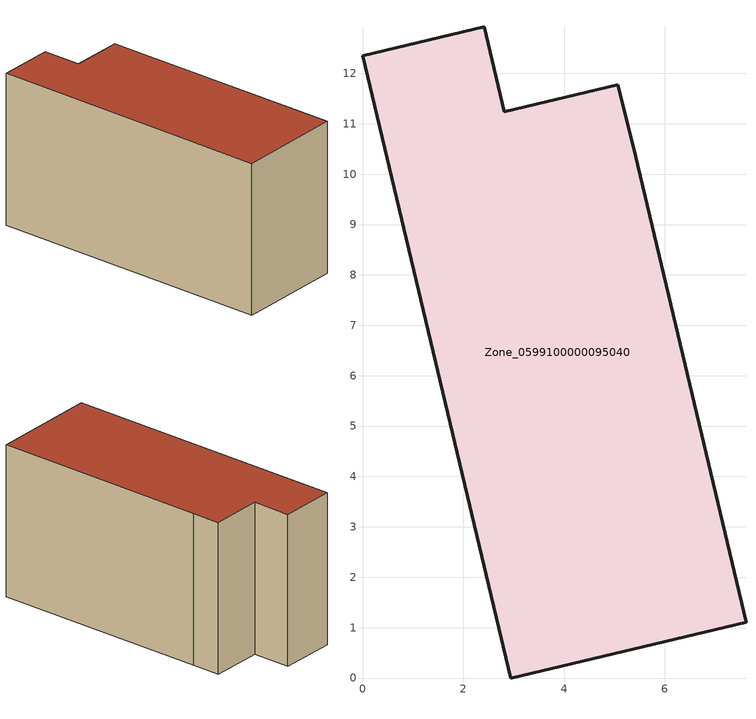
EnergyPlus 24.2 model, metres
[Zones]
Zone_0599100000095040
 floor ground (C_G): 2.94,0 0,12.35 2.42,12.92 2.82,11.24 5.06,11.77 5.37,10.55 7.61,1.11 z0
 wall outside (C_F): 0,12.35 2.94,0 7.61,1.11 5.37,10.55 5.06,11.77 2.82,11.24 2.42,12.92 0,12.35 z0:6.83
 roof outside (C_R): 5.37,10.55 5.06,11.77 2.82,11.24 2.42,12.92 0,12.35 2.94,0 7.61,1.11 z6.83
[BUILDING]
Pand.0599100000095040: North Axis=0; Terrain=City; Loads Convergence Tolerance Value=0.04; Temperature Convergence Tolerance Value=0.4; Solar Distribution=FullExterior; Maximum Number of Warmup Days=25; Minimum Number of Warmup Days=1
[Site:Location]
Rotterdam.The.Hague.AP_ZH_NLD Design_Conditions: Latitude=51.96; Longitude=4.45; Time Zone=1; Elevation=-4.5
[SITE:GROUNDTEMPERATURE:BUILDINGSURFACE]
18, 18, 18, 18, 18, 18, 18, 18, 18, 18, 18, 18
[MATERIAL] Thermal Absorptance=0.9; Solar Absorptance=0.7; Visible Absorptance=0.7
Name | Roughness | Thickness | Conductivity | Density | Specific Heat
G.TI.1975-1991 | MediumSmooth | 0.15 | 0.288461 | 540 | 1210
F.TI.1975-1991 | Rough | 0.3 | 0.230769 | 1920 | 840
R.TI.1975-1991 | MediumRough | 0.2 | 0.153846 | 1500 | 1000
[CONSTRUCTION]
C_G: G.TI.1975-1991
C_F: F.TI.1975-1991
C_R: R.TI.1975-1991
[ZONE]
Zone_0599100000095040: Type=1; Multiplier=1; Ceiling Height=Autocalculate; Volume=Autocalculate; Floor Area=autocalculate; Part of Total Floor Area=Yes
[ZONEINFILTRATION:DESIGNFLOWRATE]
Infil_Zone_0599100000095040: Zone or ZoneList or Space or SpaceList=Zone_0599100000095040; Schedule=AlwaysOn; Design Flow Rate Calculation Method=Flow/Area; Flow Rate per Floor Area=0.003; Constant Term Coefficient=1; Temperature Term Coefficient=0; Velocity Term Coefficient=0; Velocity Squared Term Coefficient=0
[HVACTEMPLATE:ZONE:IDEALLOADSAIRSYSTEM]
Zone_0599100000095040: Maximum Heating Supply Air Temperature=50; Minimum Cooling Supply Air Temperature=13; Maximum Heating Supply Air Humidity Ratio=0.0156; Minimum Cooling Supply Air Humidity Ratio=0.0077; Heating Limit=NoLimit; Cooling Limit=NoLimit; Dehumidification Control Type=ConstantSensibleHeatRatio; Cooling Sensible Heat Ratio=0.7; Dehumidification Setpoint=60; Humidification Control Type=None; Humidification Setpoint=30; Outdoor Air Method=None; Outdoor Air Flow Rate per Person=0.00944; Outdoor Air Flow Rate per Zone Floor Area=0; Outdoor Air Flow Rate per Zone=0; Demand Controlled Ventilation Type=None; Outdoor Air Economizer Type=NoEconomizer; Heat Recovery Type=None; Sensible Heat Recovery Effectiveness=0.7; Latent Heat Recovery Effectiveness=0.65
[ZONECONTROL:THERMOSTAT]
ThermostatControl_Zone_0599100000095040: Zone or ZoneList=Zone_0599100000095040; Control Type Schedule=DualSetpointControlType; Control 1=Thermostat_Zone_0599100000095040; Temperature Difference Between Cutout And Setpoint=0
[THERMOSTATSETPOINT:DUALSETPOINT]
Thermostat_Zone_0599100000095040: Heating Setpoint Temperature Schedule=HeatingSetpoint_Zone_0599100000095040; Cooling Setpoint Temperature Schedule=CoolingSetpoint_Zone_0599100000095040
[SCHEDULE:COMPACT]
HeatingSetpoint_Zone_0599100000095040: Through: 12/31, For: AllDays, Until: 24:00, 21
CoolingSetpoint_Zone_0599100000095040: Through: 12/31, For: AllDays, Until: 24:00, 24
DualSetpointControlType: Through: 12/31, For: AllDays, Until: 24:00, 4
AlwaysOn: Through: 12/31, For: AllDays, Until: 24:00, 1
